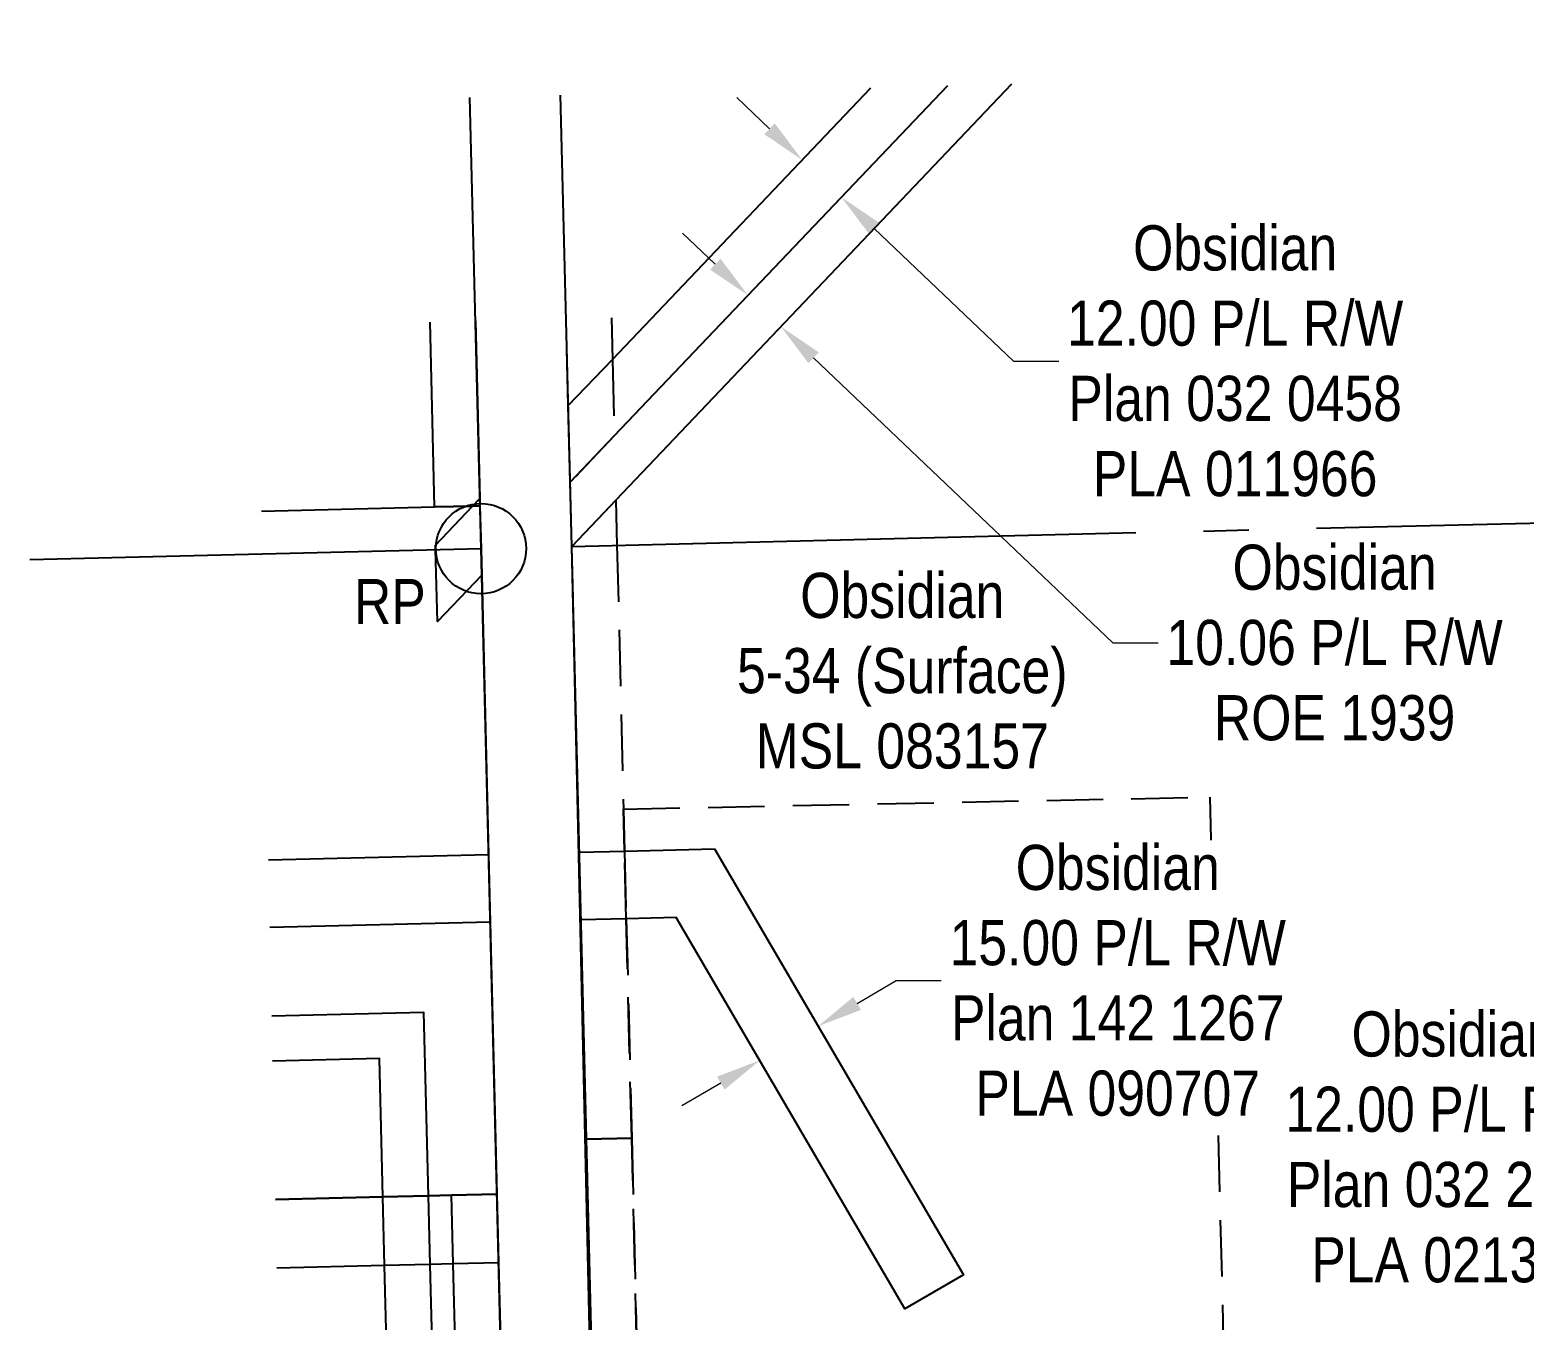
# Model space of a CAD drawing. Extents: x 617401 to 618447, y 5883668 to 5884710.
# Drawn here: x 617401.3 to 617732.3, y 5884419 to 5884704.8 of the extents above; entities that cross this region are included whole.
import ezdxf

# ---------------------------------------------------------------- set-up
doc = ezdxf.new("R2010")
doc.units = 0
doc.header["$LTSCALE"] = 5
doc.header["$PDSIZE"] = 0.5
for name, pattern in [('foc-ACCESSROAD', [3.75, 2.5, -1.25]), ('foc-FLOWLINE', [3.75, 2.5, -1.25]), ('foc-QUARTERLINE', [33, 25, -3, 2, -3])]:
    doc.linetypes.add(name, pattern=pattern)
doc.layers.get('Defpoints').update_dxf_attribs({"color": 9})
for name, color, linetype in [('35', 37, 'Continuous'), ('AS-POWER', 104, 'foc-POWER'), ('AS-TELEPHONE', 224, 'foc-TEL'), ('C-RW', 13, 'Continuous'), ('C-WS', 13, 'foc-ACCESSROAD'), ('F-EZE', 190, 'foc-FLOWLINE'), ('L-BD', 7, 'Continuous'), ('L-SEC', 7, 'Continuous'), ('L-SECQ', 8, 'foc-QUARTERLINE')]:
    doc.layers.add(name, color=color, linetype=linetype)
doc.layers.add('C-RW-T', color=13, linetype='Continuous', lineweight=9)
doc.layers.add('C-WS-T', color=13, linetype='Continuous', lineweight=9)
doc.styles.add('80', font='ARIALN.TTF', dxfattribs={"height": 10})
doc.styles.add('80CG', font='ARIALN.TTF', dxfattribs={"height": 10})
doc.styles.add('foc-LtypeFont', font='ARIALN.TTF', dxfattribs={"height": 7.35})
doc.linetypes.add('foc-POWER', pattern='A,6,-1,["P",foc-LtypeFont,S=0.2,R=0,X=-0.625,Y=-0.75],-1.24,4', length=12.24)
doc.linetypes.add('foc-TEL', pattern='A,2,-1,["T",foc-LtypeFont,S=0.2,R=0,X=-0.425,Y=-0.75],-1.24,8', length=12.24)
doc.dimstyles.new('Compass 5 000', dxfattribs={"dimscale": 5, "dimtxt": 9, "dimasz": 2, "dimexe": 0.2, "dimexo": 0.0625, "dimgap": 0.5, "dimtad": 0, "dimtih": 1, "dimtoh": 1, "dimzin": 0, "dimdsep": 46, "dimtxsty": '80CG', "dimcen": 0.1, "dimse1": 1, "dimse2": 1, "dimclrd": 256, "dimclrt": 256, "dimaunit": 1, "dimadec": 4, "dimazin": 0, "dimtfac": 0.06, "dimtofl": 0, "dimtmove": 0, "dimatfit": 1, "dimfxl": 0.2, "dimtolj": 1, "dimtzin": 0, "dimlwd": -1, "dimarcsym": 0})

# ---------------------------------------------------------------- blocks, each defined once
blk = doc.blocks.new('*D394')
at = {"layer": 'C-RW', "transparency": 16777216}
for p, q in [((617765.72, 5884457.3), (617755.72, 5884457.3)), ((617766.34, 5884427.16), (617765.72, 5884457.3)), ((617767, 5884395.18), (617767.2, 5884385.18))]:
    blk.add_line(p, q, dxfattribs=at)
for points in [[(617768, 5884427.19), (617764.67, 5884427.12), (617766.54, 5884417.16)], [(617768.66, 5884395.21), (617765.33, 5884395.14), (617766.79, 5884405.18)]]:
    blk.add_solid(points, dxfattribs=at)
at = {"layer": 'Defpoints', "color": 0, "transparency": 16777216}
for p in [(617713.36, 5884416.06), (617766.54, 5884417.16), (617713.61, 5884404.08)]:
    blk.add_point(p, dxfattribs=at)
at = {"layer": 'C-RW', "transparency": 16777216, "insert": (617716.63, 5884457.3), "char_height": 10, "attachment_point": 5, "style": '80CG'}
blk.add_mtext('\\A1;Obsidian\\P12.00 P/L R/W\\PPlan 032 2220\\PPLA 021380', dxfattribs=at)
blk = doc.blocks.new('*D401')
at = {"layer": 'C-RW-T', "transparency": 16777216}
for p, q in [((617584.51, 5884489.15), (617593.15, 5884494.2)), ((617593.15, 5884494.2), (617603.15, 5884494.2)), ((617554.31, 5884471.49), (617545.67, 5884466.44))]:
    blk.add_line(p, q, dxfattribs=at)
for points in [[(617583.67, 5884490.59), (617585.36, 5884487.71), (617575.88, 5884484.1)], [(617553.46, 5884472.92), (617555.15, 5884470.05), (617562.94, 5884476.53)]]:
    blk.add_solid(points, dxfattribs=at)
at = {"layer": 'Defpoints', "color": 0, "transparency": 16777216}
for p in [(617575.66, 5884484.48), (617575.88, 5884484.1), (617562.72, 5884476.91)]:
    blk.add_point(p, dxfattribs=at)
at = {"layer": 'C-RW-T', "transparency": 16777216, "insert": (617642.23, 5884494.2), "char_height": 10, "attachment_point": 5, "style": '80CG', "bg_fill": 3, "box_fill_scale": 1.1, "bg_fill_color": 256, "bg_fill_true_color": 13158600, "bg_fill_transparency": 0}
blk.add_mtext('\\A1;Obsidian\\P15.00 P/L R/W\\PPlan 142 1267\\PPLA 090707', dxfattribs=at)
blk = doc.blocks.new('*D402')
at = {"layer": 'C-RW-T', "transparency": 16777216}
for p, q in [((617553.09, 5884652.89), (617545.85, 5884659.79)), ((617574.87, 5884632.16), (617641.18, 5884569.03)), ((617641.18, 5884569.03), (617651.18, 5884569.03))]:
    blk.add_line(p, q, dxfattribs=at)
for points in [[(617554.24, 5884654.1), (617551.94, 5884651.68), (617560.33, 5884646)], [(617576.01, 5884633.37), (617573.72, 5884630.96), (617567.62, 5884639.06)]]:
    blk.add_solid(points, dxfattribs=at)
at = {"layer": 'Defpoints', "color": 0, "transparency": 16777216}
for p in [(617567.62, 5884639.06), (617544.49, 5884629.35), (617551.78, 5884622.41)]:
    blk.add_point(p, dxfattribs=at)
at = {"layer": 'C-RW-T', "transparency": 16777216, "insert": (617690.27, 5884569.03), "char_height": 10, "attachment_point": 5, "style": '80CG', "bg_fill": 3, "box_fill_scale": 1.1, "bg_fill_color": 256, "bg_fill_true_color": 13158600, "bg_fill_transparency": 0}
blk.add_mtext('\\A1;Obsidian\\P10.06 P/L R/W\\PROE 1939', dxfattribs=at)
blk = doc.blocks.new('*D403')
at = {"layer": 'C-RW-T', "transparency": 16777216}
for p, q in [((617565.1, 5884682.88), (617557.86, 5884689.78)), ((617588.26, 5884660.83), (617619.15, 5884631.43)), ((617619.15, 5884631.43), (617629.15, 5884631.43))]:
    blk.add_line(p, q, dxfattribs=at)
for points in [[(617566.25, 5884684.09), (617563.95, 5884681.67), (617572.34, 5884675.99)], [(617589.41, 5884662.04), (617587.11, 5884659.63), (617581.02, 5884667.73)]]:
    blk.add_solid(points, dxfattribs=at)
at = {"layer": 'Defpoints', "color": 0, "transparency": 16777216}
for p in [(617567.69, 5884671.1), (617581.02, 5884667.73), (617576.37, 5884662.84)]:
    blk.add_point(p, dxfattribs=at)
at = {"layer": 'C-RW-T', "transparency": 16777216, "insert": (617668.24, 5884631.43), "char_height": 10, "attachment_point": 5, "style": '80CG'}
blk.add_mtext('\\A1;Obsidian\\P12.00 P/L R/W\\PPlan 032 0458\\PPLA 011966', dxfattribs=at)
blk = doc.blocks.new('*U502')
at = {"layer": '35', "color": 3}
blk.add_circle((0, 0), 10, dxfattribs=at)
at = {"layer": '35', "color": 3, "style": '80'}
blk.add_attdef('RP_001', (-28.15, -16.74), '', height=10, dxfattribs=at)

msp = doc.modelspace()

# ---------------------------------------------------------------- linework, layer by layer
at = {"layer": 'AS-POWER', "flags": 128}
msp.add_lwpolyline([(617529.985, 5884208.227), (617521.301, 5884590.384), (617518.837, 5884690.316)], dxfattribs=at)
at = {"layer": 'AS-TELEPHONE', "linetype": 'foc-TEL', "flags": 128}
msp.add_lwpolyline([(617521.109, 5883775.84), (617501.198, 5884589.904)], dxfattribs=at)
at = {"layer": 'C-RW'}
for points in [[(617604.502, 5884692.399), (617530.706, 5884614.873), (617520.95, 5884604.624), (617520.534, 5884621.554), (617530.29, 5884631.805), (617587.575, 5884691.987)], [(617618.726, 5884692.745), (617531.057, 5884600.643), (617521.3, 5884590.391), (617520.95, 5884604.624), (617530.706, 5884614.873), (617604.502, 5884692.399)], [(617452.588, 5884598.164), (617490.903, 5884599.106), (617499.341, 5884599.315), (617500.966, 5884599.355), (617501.198, 5884589.903), (617501.343, 5884584.027), (617502.865, 5884522.129), (617503.234, 5884507.139), (617504.715, 5884446.92), (617494.652, 5884446.673), (617489.489, 5884446.545), (617479.442, 5884446.298), (617455.644, 5884445.713)], [(617454.136, 5884520.933), (617502.865, 5884522.129), (617503.234, 5884507.139), (617454.437, 5884505.941)], [(617454.828, 5884486.407), (617488.489, 5884487.235), (617489.489, 5884446.545), (617489.863, 5884431.302), (617490.351, 5884411.461), (617490.648, 5884399.474), (617491.143, 5884379.293), (617491.318, 5884372.157), (617491.581, 5884361.468), (617492.533, 5884322.74), (617466.451, 5884278.285), (617489.544, 5884221.928), (617495.342, 5884207.716), (617496.449, 5884162.709), (617496.824, 5884147.465), (617497.026, 5884139.265), (617497.326, 5884127.07), (617499.393, 5884043.036), (617499.888, 5884022.912)], [(617489.839, 5884022.665), (617489.344, 5884042.79), (617487.278, 5884126.822), (617486.978, 5884139.017), (617486.779, 5884147.109), (617486.404, 5884162.353), (617485.639, 5884193.449), (617485.339, 5884205.673), (617481.668, 5884214.633), (617475.838, 5884228.861), (617455.26, 5884279.078), (617482.411, 5884325.357), (617481.478, 5884364.846), (617481.178, 5884375.548), (617481.096, 5884379.046), (617480.626, 5884399.263), (617480.308, 5884411.248), (617479.818, 5884431.055), (617479.442, 5884446.298), (617478.685, 5884476.936), (617455.03, 5884476.354)], [(617455.644, 5884445.713), (617479.442, 5884446.298), (617489.489, 5884446.545), (617494.652, 5884446.673), (617504.715, 5884446.92), (617505.091, 5884431.677), (617495.028, 5884431.43), (617489.863, 5884431.302), (617479.818, 5884431.055), (617455.949, 5884430.468)]]:
    msp.add_lwpolyline(points, dxfattribs=at)
at = {"layer": 'C-RW', "color": 6}
msp.add_lwpolyline([(617499.958, 5884640.318), (617500.926, 5884600.976), (617500.966, 5884599.355), (617499.341, 5884599.315), (617490.903, 5884599.106), (617489.896, 5884640.078)], dxfattribs=at)
at = {"layer": 'C-RW'}
for points in [[(617501.343, 5884584.027), (617491.533, 5884573.733), (617491.133, 5884589.658), (617491.108, 5884590.666), (617499.341, 5884599.315), (617500.926, 5884600.976), (617500.966, 5884599.355), (617501.198, 5884589.903), (617501.343, 5884584.027)], [(617552.914, 5884523.364), (617608.036, 5884429.054), (617595.089, 5884421.487), (617544.435, 5884508.155), (617533.368, 5884507.882), (617523.336, 5884507.634), (617522.967, 5884522.626), (617532.994, 5884522.872), (617552.914, 5884523.364)], [(617505.58, 5884411.786), (617505.876, 5884399.75), (617495.811, 5884399.582), (617495.516, 5884411.572), (617495.028, 5884431.43), (617494.652, 5884446.673), (617504.715, 5884446.92), (617505.091, 5884431.677), (617505.58, 5884411.786)]]:
    msp.add_lwpolyline(points, close=True, dxfattribs=at)
at = {"layer": 'C-WS'}
msp.add_lwpolyline([(617662.641, 5884534.857), (617665.597, 5884415.077), (617605.458, 5884413.839), (617605.705, 5884401.85), (617585.712, 5884401.437), (617585.468, 5884413.427), (617535.737, 5884412.404), (617534.579, 5884459.295), (617533.368, 5884507.882), (617532.994, 5884522.872), (617532.762, 5884532.186), (617662.641, 5884534.857)], close=True, dxfattribs=at)
msp.add_lwpolyline([(617748.708, 5884384.671), (617526.473, 5884380.081), (617525.978, 5884400.205), (617525.683, 5884412.197), (617524.531, 5884459.048), (617534.579, 5884459.295), (617535.737, 5884412.404), (617536.032, 5884400.412), (617585.712, 5884401.437), (617605.705, 5884401.85), (617759.904, 5884405.034)], dxfattribs=at)
at = {"layer": 'F-EZE'}
msp.add_lwpolyline([(617530.063, 5884641.034), (617530.29, 5884631.805), (617530.706, 5884614.873), (617520.95, 5884604.624), (617520.534, 5884621.554), (617520.061, 5884640.796)], dxfattribs=at)
msp.add_lwpolyline([(617534.579, 5884459.295), (617524.531, 5884459.048), (617523.336, 5884507.634), (617522.967, 5884522.626), (617521.3, 5884590.391), (617531.057, 5884600.643), (617531.303, 5884590.632), (617532.762, 5884532.186), (617532.994, 5884522.872), (617533.368, 5884507.882), (617534.579, 5884459.295)], close=True, dxfattribs=at)
at = {"layer": 'L-SEC'}
for p, q in [((617521.3, 5884590.391), (617518.837, 5884690.316)), ((617501.197, 5884589.895), (617498.733, 5884689.828)), ((617521.025, 5883785.623), (617501.197, 5884589.895)), ((617541.128, 5883786.119), (617521.3, 5884590.391))]:
    msp.add_line(p, q, dxfattribs=at)
at = {"layer": 'L-SECQ'}
for p, q in [((617521.301, 5884590.384), (618292.815, 5884609.136)), ((617401.264, 5884587.459), (617501.197, 5884589.895))]:
    msp.add_line(p, q, dxfattribs=at)

# ---------------------------------------------------------------- block references
at = {"layer": 'L-BD', "xscale": 0.99963, "yscale": 0.99963, "zscale": 0.99963}
msp.add_blockref('*U502', (617501.197, 5884589.895), dxfattribs=at).add_auto_attribs({'RP_001': 'RP'})

# ---------------------------------------------------------------- dimensions: what is measured, and where the dimension line sits
at = {"layer": 'C-RW'}
dim = msp.add_linear_dim(base=(617766.544, 5884417.158), p1=(617713.611, 5884404.08), p2=(617713.364, 5884416.061), angle=91.18084, text='Obsidian\\P12.00 P/L R/W\\PPlan 032 2220\\PPLA 021380', dimstyle='Compass 5 000', dxfattribs=at)
dim.commit()
dim.dimension.update_dxf_attribs({"geometry": '*D394', "text_midpoint": (617716.631, 5884457.303), "dimtype": 161})

# ---------------------------------------------------------------- next in the draw order: dimensions: what is measured, and where the dimension line sits
at = {"layer": 'C-RW-T'}
dim = msp.add_aligned_dim(p1=(617562.717, 5884476.912), p2=(617575.66, 5884484.48), distance=-0.439, text='Obsidian\\P15.00 P/L R/W\\PPlan 142 1267\\PPLA 090707', dimstyle='Compass 5 000', override={"dimtfill": 1}, dxfattribs=at)
dim.commit()
dim.dimension.update_dxf_attribs({"geometry": '*D401', "text_midpoint": (617642.233, 5884494.195)})

# ---------------------------------------------------------------- next in the draw order: dimensions: what is measured, and where the dimension line sits
dim = msp.add_linear_dim(base=(617567.622, 5884639.057), p1=(617544.488, 5884629.351), p2=(617551.778, 5884622.412), angle=316.41227, text='Obsidian\\P10.06 P/L R/W\\PROE 1939', dimstyle='Compass 5 000', override={"dimtfill": 1}, dxfattribs=at)
dim.commit()
dim.dimension.update_dxf_attribs({"geometry": '*D402', "text_midpoint": (617690.27, 5884569.035), "dimtype": 161})

# ---------------------------------------------------------------- next in the draw order: texts
at = {"layer": 'C-WS-T', "insert": (617594.508, 5884562.785), "char_height": 10, "attachment_point": 5, "style": '80CG'}
msp.add_mtext('\\A1;Obsidian\\P5-34 (Surface)\\PMSL 083157', dxfattribs=at)

# ---------------------------------------------------------------- next in the draw order: dimensions: what is measured, and where the dimension line sits
at = {"layer": 'C-RW-T'}
dim = msp.add_linear_dim(base=(617581.019, 5884667.729), p1=(617567.69, 5884671.097), p2=(617576.365, 5884662.84), angle=316.41207, text='Obsidian\\P12.00 P/L R/W\\PPlan 032 0458\\PPLA 011966', dimstyle='Compass 5 000', dxfattribs=at)
dim.commit()
dim.dimension.update_dxf_attribs({"geometry": '*D403', "text_midpoint": (617668.24, 5884631.429), "dimtype": 161})

doc.saveas('drawing.dxf')
